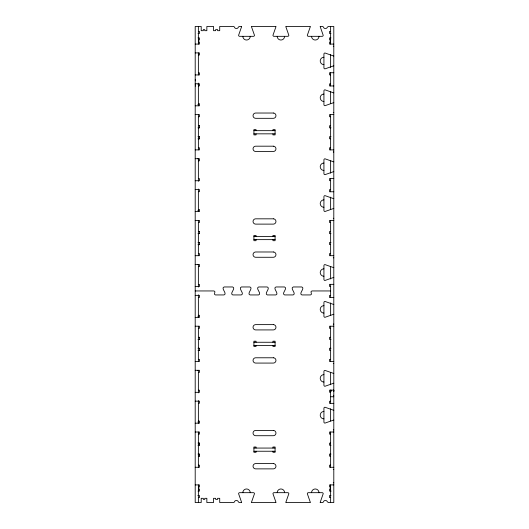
<?xml version="1.0" encoding="UTF-8"?>
<svg xmlns="http://www.w3.org/2000/svg" width="529" height="529" viewBox="0 0 529 529"><rect width="100%" height="100%" fill="white"/><g stroke="black" fill="none" stroke-linecap="round" stroke-linejoin="round"><path stroke-width="0.79" d="M330.625 391.5L331.022 391.5L330.625 391.262L331.022 390.772L330.625 390.772L331.022 390.164L330.625 390.164L330.625 403.363M198.375 31.39L199.433 31.39L199.433 33.506L198.025 33.506M330.625 31.39L329.567 31.39L329.567 33.506L330.975 33.506M198.025 37.909L199.433 37.909L199.433 40.025L198.375 40.025M330.975 37.909L329.567 37.909L329.567 40.025L330.625 40.025M198.375 41.97L199.433 41.97L199.433 44.086L195.201 44.086M330.625 41.97L329.567 41.97L329.567 44.086L333.799 44.086M333.27 46.202L333.799 46.202M195.201 52.9L199.433 52.9L199.433 55.016L198.375 55.016M333.799 72.737L329.567 72.737L329.567 74.853L330.625 74.853M198.375 72.823L199.433 72.823L199.433 74.939L195.201 74.939M195.201 79.35L195.598 79.35M195.201 80.772L195.598 80.772M195.201 83.761L199.433 83.761L199.433 85.877L198.375 85.877M330.625 83.846L329.567 83.846L329.567 85.963L333.799 85.963M195.201 84.6L195.598 84.6M197.978 84.6L198.375 84.6M195.201 85.963L195.598 85.963M198.375 103.684L199.433 103.684L199.433 105.8L195.201 105.8M197.846 104.643L198.375 104.643M333.27 112.498L333.799 112.498M195.201 114.614L199.433 114.614L199.433 116.73L198.375 116.73M333.799 114.614L329.567 114.614L329.567 116.73L330.625 116.73M198.375 125.723L199.433 125.723M330.625 125.723L329.567 125.723L329.567 127.839L330.975 127.839M198.375 127.753L199.433 127.753M198.025 127.839L199.433 127.839L199.433 125.638M253.92 130.663L275.08 130.663M253.92 133.837L275.08 133.837M198.025 136.661L199.433 136.661L199.433 138.863L198.025 138.863M330.975 136.661L329.567 136.661L329.567 138.777L330.625 138.777M198.375 136.746L199.433 136.746M198.375 138.777L199.433 138.777M198.375 147.77L199.433 147.77L199.433 149.886L195.201 149.886M330.625 147.77L329.567 147.77L329.567 149.886L333.799 149.886M333.27 152.002L333.799 152.002M195.201 158.7L199.433 158.7L199.433 160.816L198.375 160.816M197.846 158.799L198.375 158.799M333.799 178.537L329.567 178.537L329.567 180.653L330.625 180.653M198.375 178.623L199.433 178.623L199.433 180.739L195.201 180.739M195.201 189.561L199.433 189.561L199.433 191.677L198.375 191.677M330.625 189.647L329.567 189.647L329.567 191.762L333.799 191.762M198.375 209.484L199.433 209.484L199.433 211.6L195.201 211.6M197.846 210.443L198.375 210.443M333.27 218.298L333.799 218.298M195.201 220.414L199.433 220.414L199.433 222.53L198.375 222.53M333.799 220.414L329.567 220.414L329.567 222.53L330.625 222.53M198.375 231.523L199.433 231.523M330.625 231.523L329.567 231.523L329.567 233.639L330.975 233.639M198.375 233.553L199.433 233.553M198.025 233.639L199.433 233.639L199.433 231.438M253.92 236.463L275.08 236.463M253.92 239.637L275.08 239.637M198.025 242.461L199.433 242.461L199.433 244.662L198.025 244.662M330.975 242.461L329.567 242.461L329.567 244.577L330.625 244.577M198.375 242.547L199.433 242.547M198.375 244.577L199.433 244.577M198.375 253.57L199.433 253.57L199.433 255.686L195.201 255.686M330.625 253.57L329.567 253.57L329.567 255.686L333.799 255.686M333.27 257.802L333.799 257.802M195.201 264.5L199.433 264.5L199.433 266.616L198.375 266.616M197.846 264.599L198.375 264.599M333.799 284.337L329.567 284.337L329.567 286.454L330.625 286.454M198.375 284.423L199.433 284.423L199.433 286.539L195.201 286.539M195.201 290.95L213.914 290.95C216.467 291.267 212.929 294.627 215.482 294.937L224.032 294.937C227.754 293.721 220.401 288.179 224.117 286.963L232.674 286.963C236.39 288.179 229.037 293.721 232.76 294.937L241.31 294.937C245.033 293.721 237.68 288.179 241.403 286.963L249.953 286.963C253.675 288.179 246.322 293.721 250.038 294.937L258.595 294.937C262.311 293.721 254.958 288.179 258.681 286.963L267.231 286.963C270.954 288.179 263.601 293.721 267.324 294.937L275.873 294.937C279.596 293.721 272.243 288.179 275.959 286.963L284.516 286.963C288.232 288.179 280.879 293.721 284.602 294.937L293.152 294.937C296.875 293.721 289.522 288.179 293.245 286.963L301.794 286.963C305.517 288.179 298.164 293.721 301.88 294.937L310.437 294.937C312.983 294.627 309.445 291.267 311.998 290.95L330.625 290.95M195.201 295.361L199.433 295.361L199.433 297.477L198.375 297.477M330.625 295.447L329.567 295.447L329.567 297.562L333.799 297.562M198.375 315.284L199.433 315.284L199.433 317.4L195.201 317.4M197.846 316.243L198.375 316.243M333.27 324.098L333.799 324.098M195.201 326.214L199.433 326.214L199.433 328.33L198.375 328.33M333.799 326.214L329.567 326.214L329.567 328.33L330.625 328.33M198.375 337.323L199.433 337.323M330.625 337.323L329.567 337.323L329.567 339.439L330.975 339.439M198.375 339.354L199.433 339.354M198.025 339.439L199.433 339.439L199.433 337.238M253.92 342.263L275.08 342.263M253.92 345.437L275.08 345.437M198.025 348.261L199.433 348.261L199.433 350.462L198.025 350.462M330.975 348.261L329.567 348.261L329.567 350.377L330.625 350.377M198.375 348.346L199.433 348.346M198.375 350.377L199.433 350.377M198.375 359.37L199.433 359.37L199.433 361.486L195.201 361.486M330.625 359.37L329.567 359.37L329.567 361.486L333.799 361.486M333.27 363.602L333.799 363.602M195.201 370.3L199.433 370.3L199.433 372.416L198.375 372.416M197.846 370.399L198.375 370.399M333.799 390.137L329.567 390.137L329.567 392.254L330.625 392.254M198.375 390.223L199.433 390.223L199.433 392.339L195.201 392.339M330.625 390.25L331.022 390.25M333.402 390.25L333.799 390.25M333.402 390.389L333.799 390.389M330.625 390.561L331.022 390.561M333.402 390.561L333.799 390.561M333.402 390.772L333.799 390.772M330.625 391.01L331.022 391.01M333.402 391.01L333.799 391.01M333.402 391.262L333.799 391.262M333.402 391.5L333.799 391.5M333.402 395.328L333.799 395.328M330.625 396.75L333.799 396.75M195.201 401.161L199.433 401.161L199.433 403.277L198.375 403.277M330.625 401.246L329.567 401.246L329.567 403.363L333.799 403.363M198.375 421.084L199.433 421.084L199.433 423.2L195.201 423.2M197.846 422.043L198.375 422.043M333.27 429.898L333.799 429.898M195.201 432.014L199.433 432.014L199.433 434.13L198.375 434.13M333.799 432.014L329.567 432.014L329.567 434.13L330.625 434.13M198.025 443.038L199.433 443.038L199.433 445.239L198.025 445.239M198.375 443.123L199.433 443.123M330.625 443.123L329.567 443.123L329.567 445.239L330.975 445.239M198.375 445.154L199.433 445.154M253.92 448.063L275.08 448.063M253.92 451.237L275.08 451.237M198.025 454.061L199.433 454.061L199.433 456.262M330.975 454.061L329.567 454.061L329.567 456.177L330.625 456.177M198.375 454.146L199.433 454.146M198.375 456.177L199.433 456.177M198.375 465.17L199.433 465.17L199.433 467.286L195.201 467.286M330.625 465.17L329.567 465.17L329.567 467.286L333.799 467.286M333.27 469.402L333.799 469.402M333.27 482.798L333.799 482.798M195.201 484.914L199.433 484.914L199.433 487.03L198.375 487.03M333.799 484.914L329.567 484.914L329.567 487.03L330.625 487.03M198.375 488.975L199.433 488.975L199.433 491.091L198.025 491.091M330.625 488.975L329.567 488.975L329.567 491.091L331.154 491.091M197.846 495.494L199.433 495.494L199.433 497.61L198.375 497.61M330.975 495.494L329.567 495.494L329.567 497.61L330.625 497.61M330.625 26.45L330.625 44.086M330.625 54.513L330.625 67.401M330.625 72.737L330.625 85.963M330.625 91.332L330.625 103.545M330.625 114.614L330.625 149.886M330.625 160.955L330.625 173.168M330.625 178.537L330.625 191.762M330.625 197.132L330.625 209.345M330.625 220.414L330.625 255.686M330.625 266.755L330.625 278.968M330.625 284.337L330.625 297.562M330.625 302.932L330.625 315.145M330.625 326.214L330.625 361.486M330.625 372.555L330.625 384.768M330.625 408.732L330.625 420.945M330.625 432.014L330.625 467.286M330.625 484.914L330.625 502.55M272.964 130.663L272.964 129.605L275.08 129.605L275.08 134.895L272.964 134.895L272.964 133.837M272.964 236.463L272.964 235.405L275.08 235.405L275.08 240.695L272.964 240.695L272.964 239.637M272.964 342.263L272.964 341.205L275.08 341.205L275.08 346.495L272.964 346.495L272.964 345.437M272.964 448.063L272.964 447.005L275.08 447.005L275.08 452.295L272.964 452.295L272.964 451.237M256.036 130.663L256.036 129.605L253.92 129.605L253.92 134.895L256.036 134.895L256.036 133.837M256.036 236.463L256.036 235.405L253.92 235.405L253.92 240.695L256.036 240.695L256.036 239.637M256.036 342.263L256.036 341.205L253.92 341.205L253.92 346.495L256.036 346.495L256.036 345.437M256.036 448.063L256.036 447.005L253.92 447.005L253.92 452.295L256.036 452.295L256.036 451.237M198.375 26.45L198.375 44.086M198.375 52.9L198.375 74.939M198.375 83.073L198.375 105.8M198.375 114.614L198.375 149.886M198.375 158.7L198.375 181.268M198.375 189.032L198.375 211.6M198.375 220.414L198.375 255.686M198.375 264.5L198.375 287.068M198.375 294.832L198.375 317.4M198.375 326.214L198.375 361.486M198.375 370.3L198.375 392.868M198.375 400.632L198.375 423.2M198.375 432.014L198.375 467.286M198.375 484.914L198.375 502.55M333.799 304.459A1.065 1.065 0 0 1 333.495 304.413L324.985 301.431A1.058 1.058 0 0 0 323.927 302.489L323.927 316.243A1.058 1.058 0 0 0 324.985 317.301L333.495 314.325A1.058 1.058 0 0 1 333.799 314.279M323.927 313.069A3.703 3.703 0 0 1 320.224 309.366A3.703 3.703 0 0 1 323.927 305.663M333.799 420.079A1.058 1.058 0 0 0 333.495 420.125L324.985 423.101A1.058 1.058 0 0 1 323.927 422.043L323.927 408.289A1.058 1.058 0 0 1 324.985 407.231L333.495 410.213A1.065 1.065 0 0 0 333.799 410.259M333.799 383.241A1.058 1.058 0 0 0 333.495 383.287L324.985 386.269A1.058 1.058 0 0 1 323.927 385.211L323.927 371.457A1.058 1.058 0 0 1 324.985 370.399L333.495 373.375A1.065 1.065 0 0 0 333.799 373.421M323.927 382.037A3.703 3.703 0 0 1 320.224 378.334A3.703 3.703 0 0 1 323.927 374.631M323.927 418.869A3.703 3.703 0 0 1 320.224 415.166A3.703 3.703 0 0 1 323.927 411.463M311.561 492.678A3.703 3.703 0 0 1 315.264 488.975A3.703 3.703 0 0 1 318.967 492.678M277.196 492.678A3.703 3.703 0 0 1 280.899 488.975A3.703 3.703 0 0 1 284.602 492.678M242.831 492.678A3.703 3.703 0 0 1 246.534 488.975A3.703 3.703 0 0 1 250.237 492.678M318.967 36.322A3.703 3.703 0 0 1 315.264 40.025A3.703 3.703 0 0 1 311.561 36.322M284.602 36.322A3.703 3.703 0 0 1 280.899 40.025A3.703 3.703 0 0 1 277.196 36.322M250.237 36.322A3.703 3.703 0 0 1 246.534 40.025A3.703 3.703 0 0 1 242.831 36.322M333.799 102.679A1.058 1.058 0 0 0 333.495 102.725L324.985 105.701A1.058 1.058 0 0 1 323.927 104.643L323.927 90.889A1.058 1.058 0 0 1 324.985 89.831L333.495 92.813A1.065 1.065 0 0 0 333.799 92.859M333.799 65.841A1.058 1.058 0 0 0 333.495 65.887L324.985 68.869A1.058 1.058 0 0 1 323.927 67.811L323.927 54.057A1.058 1.058 0 0 1 324.985 52.999L333.495 55.975A1.065 1.065 0 0 0 333.799 56.021M323.927 64.637A3.703 3.703 0 0 1 320.224 60.934A3.703 3.703 0 0 1 323.927 57.231M323.927 101.469A3.703 3.703 0 0 1 320.224 97.766A3.703 3.703 0 0 1 323.927 94.063M333.799 208.479A1.058 1.058 0 0 0 333.495 208.525L324.985 211.501A1.058 1.058 0 0 1 323.927 210.443L323.927 196.689A1.058 1.058 0 0 1 324.985 195.631L333.495 198.613A1.065 1.065 0 0 0 333.799 198.659M333.799 171.641A1.058 1.058 0 0 0 333.495 171.687L324.985 174.669A1.058 1.058 0 0 1 323.927 173.611L323.927 159.857A1.058 1.058 0 0 1 324.985 158.799L333.495 161.775A1.058 1.058 0 0 0 333.799 161.821M323.927 170.437A3.703 3.703 0 0 1 320.224 166.734A3.703 3.703 0 0 1 323.927 163.031M323.927 207.269A3.703 3.703 0 0 1 320.224 203.566A3.703 3.703 0 0 1 323.927 199.863M333.799 277.441A1.065 1.065 0 0 0 333.495 277.487L324.985 280.469A1.058 1.058 0 0 1 323.927 279.411L323.927 265.657A1.058 1.058 0 0 1 324.985 264.599L333.495 267.575A1.065 1.065 0 0 0 333.799 267.621M323.927 276.237A3.703 3.703 0 0 1 320.224 272.534A3.703 3.703 0 0 1 323.927 268.831M241.574 26.754L238.599 35.264A1.058 1.058 0 0 0 239.657 36.322L253.411 36.322A1.058 1.058 0 0 0 254.469 35.264L251.487 26.754A1.065 1.065 0 0 1 251.44 26.45L275.986 26.45A1.058 1.058 0 0 1 275.946 26.754L272.964 35.264A1.058 1.058 0 0 0 274.022 36.322L287.776 36.322A1.058 1.058 0 0 0 288.834 35.264L285.852 26.754A1.065 1.065 0 0 1 285.812 26.45L310.358 26.45A1.058 1.058 0 0 1 310.311 26.754L307.329 35.264A1.058 1.058 0 0 0 308.387 36.322L322.141 36.322A1.058 1.058 0 0 0 323.199 35.264L320.224 26.754A1.065 1.065 0 0 1 320.177 26.45L322.406 26.45A1.058 1.058 0 0 1 323.404 27.158A2.116 2.116 0 0 0 327.398 27.158L328.397 26.45L333.799 26.45L333.799 502.55L328.397 502.55L327.398 501.842A2.116 2.116 0 0 0 323.404 501.842A1.058 1.058 0 0 1 322.406 502.55L320.177 502.55A1.065 1.065 0 0 1 320.224 502.246L323.199 493.736A1.058 1.058 0 0 0 322.141 492.678L308.387 492.678A1.058 1.058 0 0 0 307.329 493.736L310.311 502.246A1.058 1.058 0 0 1 310.358 502.55L285.812 502.55A1.065 1.065 0 0 1 285.852 502.246L288.834 493.736A1.058 1.058 0 0 0 287.776 492.678L274.022 492.678A1.058 1.058 0 0 0 272.964 493.736L275.946 502.246A1.058 1.058 0 0 1 275.986 502.55L251.44 502.55A1.065 1.065 0 0 1 251.487 502.246L254.469 493.736A1.058 1.058 0 0 0 253.411 492.678L239.657 492.678A1.058 1.058 0 0 0 238.599 493.736L241.574 502.246A1.058 1.058 0 0 1 241.621 502.55L239.082 502.504L238.394 501.842A2.116 2.116 0 0 0 234.4 501.842A1.058 1.058 0 0 1 233.401 502.55L219.714 502.55L219.714 498.318L217.598 498.318L217.598 499.376L215.653 499.376L215.653 498.318L213.537 498.318L213.537 502.55L206.852 502.55L206.852 498.318L204.736 498.318L204.736 499.376L203.315 499.376L203.315 498.318L201.199 498.318L201.199 502.55L195.201 502.55L195.201 26.45L201.199 26.45L201.199 30.682L203.315 30.682L203.315 29.624L204.736 29.624L204.736 30.682L206.852 30.682L206.852 26.45L213.537 26.45L213.537 30.682L215.653 30.682L215.653 29.624L217.598 29.624L217.598 30.682L219.714 30.682L219.714 26.45L233.401 26.45A1.058 1.058 0 0 1 234.4 27.158A2.116 2.116 0 0 0 238.394 27.158L239.082 26.496L241.621 26.45A1.058 1.058 0 0 1 241.574 26.754M273.314 113.027L255.686 113.027A2.645 2.645 0 0 0 253.041 115.672A2.645 2.645 0 0 0 255.686 118.317L273.314 118.317A2.645 2.645 0 0 0 275.959 115.672A2.645 2.645 0 0 0 273.314 113.027M273.314 146.183L255.686 146.183A2.645 2.645 0 0 0 253.041 148.828A2.645 2.645 0 0 0 255.686 151.473L273.314 151.473A2.645 2.645 0 0 0 275.959 148.828A2.645 2.645 0 0 0 273.314 146.183M273.314 218.827L255.686 218.827A2.645 2.645 0 0 0 253.041 221.472A2.645 2.645 0 0 0 255.686 224.117L273.314 224.117A2.645 2.645 0 0 0 275.959 221.472A2.645 2.645 0 0 0 273.314 218.827M273.314 251.983L255.686 251.983A2.645 2.645 0 0 0 253.041 254.628A2.645 2.645 0 0 0 255.686 257.273L273.314 257.273A2.645 2.645 0 0 0 275.959 254.628A2.645 2.645 0 0 0 273.314 251.983M273.314 324.627L255.686 324.627A2.645 2.645 0 0 0 253.041 327.272A2.645 2.645 0 0 0 255.686 329.917L273.314 329.917A2.645 2.645 0 0 0 275.959 327.272A2.645 2.645 0 0 0 273.314 324.627M273.314 357.783L255.686 357.783A2.645 2.645 0 0 0 253.041 360.428A2.645 2.645 0 0 0 255.686 363.073L273.314 363.073A2.645 2.645 0 0 0 275.959 360.428A2.645 2.645 0 0 0 273.314 357.783M273.314 430.427L255.686 430.427A2.645 2.645 0 0 0 253.041 433.072A2.645 2.645 0 0 0 255.686 435.717L273.314 435.717A2.645 2.645 0 0 0 275.959 433.072A2.645 2.645 0 0 0 273.314 430.427M273.314 463.583L255.686 463.583A2.645 2.645 0 0 0 253.041 466.228A2.645 2.645 0 0 0 255.686 468.873L273.314 468.873A2.645 2.645 0 0 0 275.959 466.228A2.645 2.645 0 0 0 273.314 463.583"/></g></svg>
